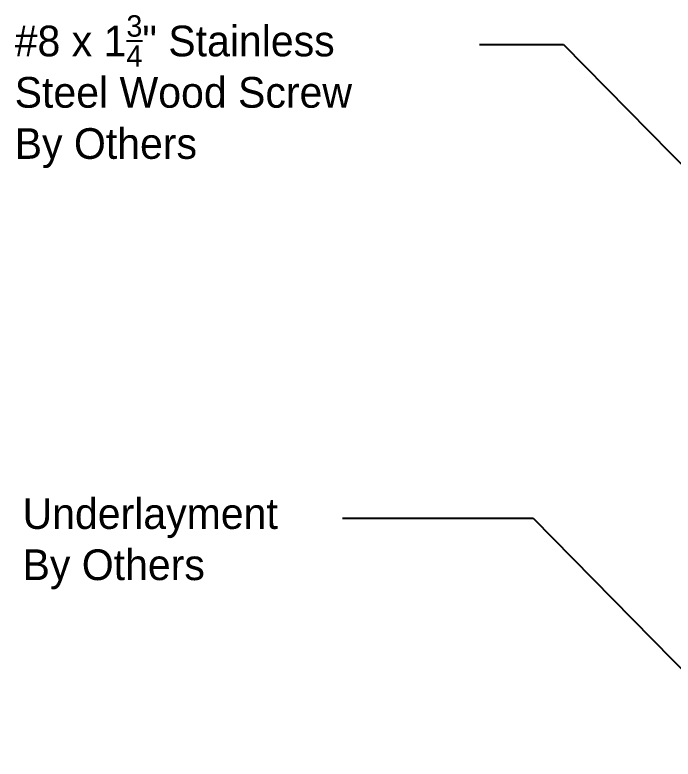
# Model space of a CAD drawing. Header units: inches. Extents: x -154 to 13, y 2 to 55.
# Drawn here: x -111.91 to -106.54, y 25.98 to 32.04 of the extents above; entities that cross this region are included whole.
import ezdxf

# ---------------------------------------------------------------- set-up
doc = ezdxf.new("R2010")
doc.units = ezdxf.units.IN
doc.header["$LTSCALE"] = 2
doc.header["$MEASUREMENT"] = 0
doc.layers.get('0').update_dxf_attribs({"linetype": 'CONTINUOUS'})
doc.styles.add('SIMPLEX', font='')
doc.styles.get('SIMPLEX').set_extended_font_data('Futura Md BT')

msp = doc.modelspace()

# ---------------------------------------------------------------- linework, layer by layer
for p, q in [((-108.1208, 31.8027), (-107.437, 31.8027)), ((-107.437, 31.8027), (-105.3432, 29.6755)), ((-109.2385, 27.9442), (-107.6843, 27.9442)), ((-107.6843, 27.9442), (-103.8696, 24.0685))]:
    msp.add_line(p, q)

# ---------------------------------------------------------------- texts
at = {"color": 7, "char_height": 0.25, "attachment_point": 1, "style": 'SIMPLEX'}
for s, insert in [('\\A1;#8 x 1{\\H0.7x;\\S3/4;}" Stainless\\PSteel Wood Screw\\PBy Others', (-111.9104, 32.0408)), ('Underlayment\\PBy Others', (-111.8462, 28.1063))]:
    msp.add_mtext_dynamic_manual_height_columns(s, width=6.913727, gutter_width=12.5, heights=[0], dxfattribs=dict(at, insert=insert))

doc.saveas('drawing.dxf')
